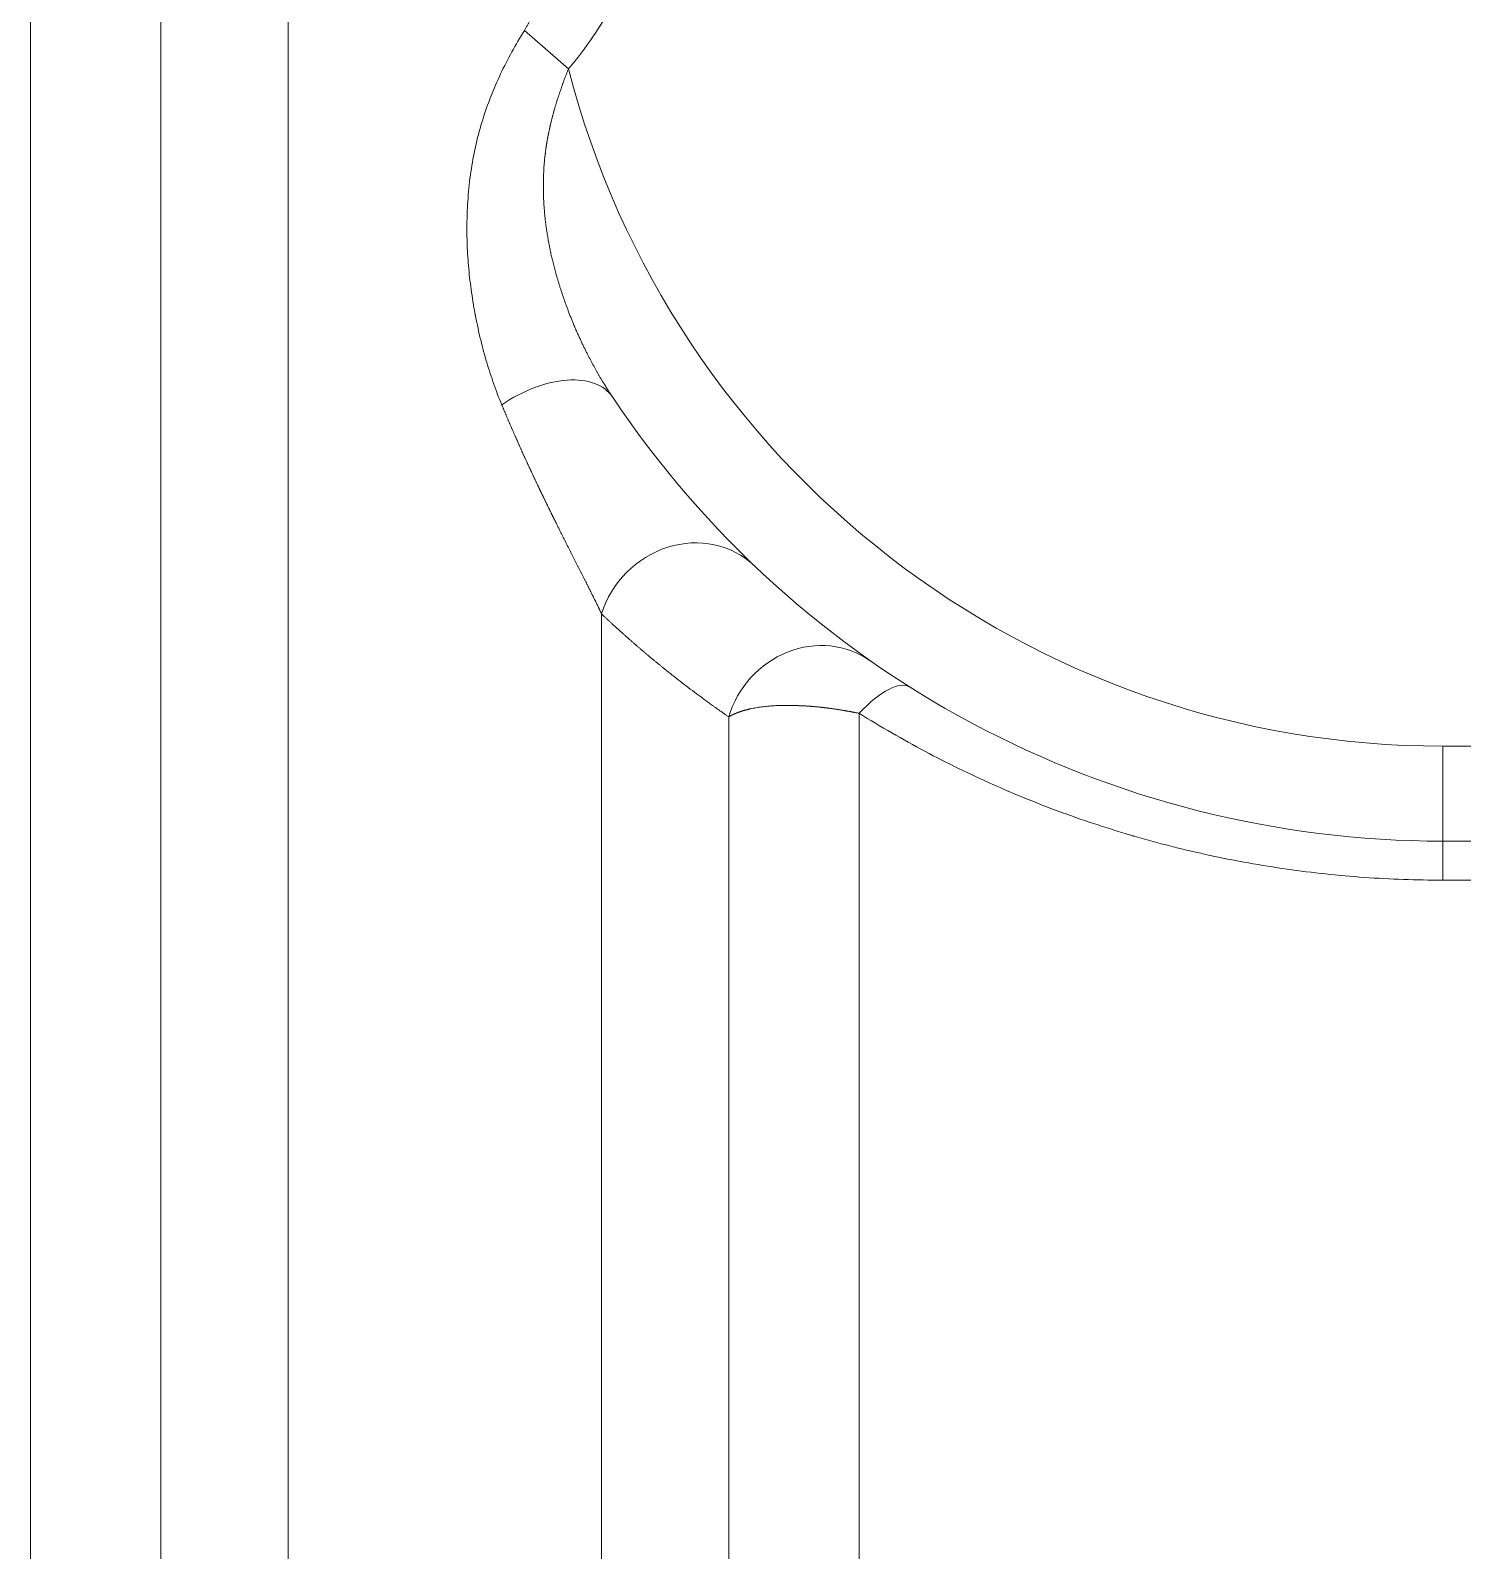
# Model space of a CAD drawing. Header units: millimetres. Extents: x 4664 to 8864, y -38 to 2932.
# Drawn here: x 8227.08 to 8240.2, y 2165.67 to 2179.6 of the extents above; entities that cross this region are included whole.
import ezdxf

# ---------------------------------------------------------------- set-up
doc = ezdxf.new("R2010")
doc.units = ezdxf.units.MM

msp = doc.modelspace()

# ---------------------------------------------------------------- linework, layer by layer
at = {"lineweight": 5}
for p, q in [((8229.44, 2206.227), (8229.44, 2154.304)), ((8227.08, 2157.228), (8227.08, 2194.226)), ((8228.274, 2157.639), (8228.274, 2194.009)), ((8231.605, 2179.599), (8232.009, 2179.248)), ((8232.313, 2174.253), (8232.313, 2154.304)), ((8233.478, 2173.31), (8233.478, 2157.639)), ((8234.673, 2157.228), (8234.673, 2173.343)), ((8240.018, 2173.042), (8240.018, 2171.815)), ((8240.383, 2173.042), (8240.018, 2173.042)), ((8240.018, 2172.171), (8240.383, 2172.171)), ((8240.018, 2171.815), (8240.383, 2171.815))]:
    msp.add_line(p, q, dxfattribs=at)
for radius, start in [(8.271, 194.4585), (9.141, 213.6896)]:
    msp.add_arc((8240.018, 2181.313), radius, start, 270, dxfattribs=at)
at = {"lineweight": 5, "extrusion": (0, 0, -1)}
for centre, major_axis, ratio, start_param, end_param in [((8231.687, 2175.759), (0.724, 0.483), 0.577181, 4.697886, 6.283185), ((8233.109, 2174.066), (0.601, 0.63), 0.921263, 4.21658, 6.283185), ((8234.274, 2173.112), (0.499, 0.713), 0.935093, 4.367499, 6.283185), ((8234.673, 2172.847), (-0.465, -0.736), 0.347154, 2.073518, 3.141593)]:
    msp.add_ellipse(centre, major_axis=major_axis, ratio=ratio, start_param=start_param, end_param=end_param, dxfattribs=at)
at = {"lineweight": 5}
for points, knots in [([(8232.313, 2182.059), (8232.312, 2182.054), (8232.31, 2182.042), (8232.308, 2182.026), (8232.306, 2182.009), (8232.304, 2181.992), (8232.301, 2181.975), (8232.299, 2181.958), (8232.297, 2181.942), (8232.294, 2181.925), (8232.292, 2181.908), (8232.29, 2181.892), (8232.287, 2181.875), (8232.285, 2181.859), (8232.283, 2181.843), (8232.28, 2181.826), (8232.278, 2181.81), (8232.275, 2181.794), (8232.273, 2181.778), (8232.27, 2181.762), (8232.268, 2181.745), (8232.265, 2181.729), (8232.263, 2181.713), (8232.26, 2181.698), (8232.258, 2181.682), (8232.255, 2181.666), (8232.252, 2181.65), (8232.25, 2181.634), (8232.247, 2181.619), (8232.245, 2181.603), (8232.242, 2181.588), (8232.239, 2181.572), (8232.237, 2181.557), (8232.234, 2181.541), (8232.231, 2181.526), (8232.229, 2181.511), (8232.226, 2181.495), (8232.223, 2181.48), (8232.22, 2181.465), (8232.218, 2181.45), (8232.215, 2181.435), (8232.212, 2181.42), (8232.209, 2181.405), (8232.206, 2181.39), (8232.204, 2181.375), (8232.201, 2181.36), (8232.198, 2181.346), (8232.195, 2181.331), (8232.192, 2181.316), (8232.189, 2181.302), (8232.186, 2181.287), (8232.184, 2181.273), (8232.181, 2181.258), (8232.178, 2181.244), (8232.175, 2181.23), (8232.172, 2181.215), (8232.169, 2181.201), (8232.166, 2181.187), (8232.163, 2181.173), (8232.16, 2181.159), (8232.157, 2181.145), (8232.154, 2181.131), (8232.151, 2181.117), (8232.148, 2181.103), (8232.145, 2181.089), (8232.142, 2181.075), (8232.138, 2181.062), (8232.135, 2181.048), (8232.132, 2181.034), (8232.129, 2181.021), (8232.126, 2181.007), (8232.123, 2180.994), (8232.12, 2180.98), (8232.117, 2180.967), (8232.113, 2180.954), (8232.11, 2180.94), (8232.107, 2180.927), (8232.104, 2180.914), (8232.101, 2180.901), (8232.097, 2180.888), (8232.094, 2180.875), (8232.091, 2180.862), (8232.088, 2180.849), (8232.084, 2180.836), (8232.081, 2180.824), (8232.078, 2180.811), (8232.074, 2180.796), (8232.069, 2180.778), (8232.064, 2180.757), (8232.058, 2180.737), (8232.053, 2180.717), (8232.047, 2180.697), (8232.042, 2180.677), (8232.036, 2180.658), (8232.031, 2180.638), (8232.025, 2180.618), (8232.02, 2180.599), (8232.014, 2180.58), (8232.008, 2180.561), (8232.003, 2180.542), (8231.997, 2180.523), (8231.991, 2180.504), (8231.985, 2180.485), (8231.979, 2180.467), (8231.974, 2180.448), (8231.968, 2180.43), (8231.962, 2180.412), (8231.956, 2180.394), (8231.95, 2180.376), (8231.944, 2180.358), (8231.938, 2180.341), (8231.932, 2180.323), (8231.926, 2180.306), (8231.92, 2180.288), (8231.914, 2180.271), (8231.908, 2180.254), (8231.902, 2180.237), (8231.895, 2180.22), (8231.889, 2180.203), (8231.883, 2180.187), (8231.877, 2180.17), (8231.871, 2180.154), (8231.864, 2180.138), (8231.858, 2180.122), (8231.852, 2180.106), (8231.845, 2180.09), (8231.839, 2180.074), (8231.833, 2180.058), (8231.826, 2180.043), (8231.82, 2180.027), (8231.813, 2180.012), (8231.807, 2179.997), (8231.8, 2179.982), (8231.794, 2179.967), (8231.787, 2179.952), (8231.781, 2179.938), (8231.774, 2179.923), (8231.768, 2179.909), (8231.761, 2179.894), (8231.755, 2179.88), (8231.748, 2179.866), (8231.741, 2179.852), (8231.735, 2179.839), (8231.728, 2179.825), (8231.721, 2179.811), (8231.715, 2179.798), (8231.708, 2179.784), (8231.701, 2179.771), (8231.694, 2179.758), (8231.687, 2179.745), (8231.681, 2179.732), (8231.674, 2179.72), (8231.667, 2179.707), (8231.66, 2179.695), (8231.653, 2179.682), (8231.646, 2179.67), (8231.64, 2179.658), (8231.633, 2179.646), (8231.626, 2179.634), (8231.619, 2179.622), (8231.612, 2179.611), (8231.607, 2179.603), (8231.605, 2179.599)], [0, 0, 0, 0, 0.00665, 0.01328, 0.019893, 0.026486, 0.033061, 0.039618, 0.046155, 0.052675, 0.059175, 0.065657, 0.07212, 0.078565, 0.084991, 0.091398, 0.097787, 0.104157, 0.110508, 0.116841, 0.123155, 0.12945, 0.135727, 0.141985, 0.148225, 0.154446, 0.160648, 0.166832, 0.172997, 0.179143, 0.185271, 0.19138, 0.197471, 0.203543, 0.209596, 0.215631, 0.221647, 0.227644, 0.233623, 0.239583, 0.245524, 0.251447, 0.257351, 0.263237, 0.269104, 0.274952, 0.280782, 0.286593, 0.292386, 0.29816, 0.303915, 0.309652, 0.31537, 0.321069, 0.32675, 0.332412, 0.338056, 0.343681, 0.349287, 0.354875, 0.360445, 0.365995, 0.371527, 0.377041, 0.382536, 0.388012, 0.39347, 0.398909, 0.404329, 0.409731, 0.415115, 0.42048, 0.425826, 0.431154, 0.436463, 0.441753, 0.447025, 0.452279, 0.457514, 0.46273, 0.467928, 0.473107, 0.478268, 0.483411, 0.488534, 0.493639, 0.498726, 0.506931, 0.515095, 0.523216, 0.531296, 0.539334, 0.547329, 0.555284, 0.563196, 0.571066, 0.578895, 0.586682, 0.594428, 0.602131, 0.609794, 0.617414, 0.624993, 0.63253, 0.640026, 0.64748, 0.654893, 0.662264, 0.669594, 0.676883, 0.68413, 0.691336, 0.698501, 0.705624, 0.712706, 0.719747, 0.726747, 0.733706, 0.740623, 0.7475, 0.754336, 0.761131, 0.767885, 0.774598, 0.78127, 0.787901, 0.794492, 0.801042, 0.807552, 0.814021, 0.820449, 0.826838, 0.833185, 0.839493, 0.84576, 0.851987, 0.858173, 0.86432, 0.870426, 0.876493, 0.88252, 0.888507, 0.894454, 0.900361, 0.906229, 0.912057, 0.917846, 0.923596, 0.929306, 0.934977, 0.940608, 0.946201, 0.951755, 0.95727, 0.962746, 0.968183, 0.973582, 0.978942, 0.984264, 0.989547, 0.994793, 1, 1, 1, 1]), ([(8232.009, 2179.248), (8232.171, 2179.434), (8232.308, 2179.642), (8232.541, 2180.069), (8232.64, 2180.289), (8232.897, 2180.963), (8233.019, 2181.43), (8233.109, 2181.909)], [0, 0, 0, 0, 0.25, 0.25, 0.5, 0.5, 1, 1, 1, 1]), ([(8231.605, 2179.599), (8231.565, 2179.534), (8231.527, 2179.469), (8231.454, 2179.336), (8231.42, 2179.269), (8231.356, 2179.133), (8231.326, 2179.065), (8231.271, 2178.925), (8231.246, 2178.854), (8231.201, 2178.709), (8231.181, 2178.636), (8231.146, 2178.486), (8231.132, 2178.41), (8231.107, 2178.254), (8231.098, 2178.175), (8231.088, 2178.053), (8231.085, 2178.013), (8231.082, 2177.951), (8231.081, 2177.92), (8231.08, 2177.883), (8231.08, 2177.865), (8231.079, 2177.856), (8231.079, 2177.851), (8231.079, 2177.849), (8231.079, 2177.848), (8231.079, 2177.847), (8231.079, 2177.847), (8231.079, 2177.847), (8231.079, 2177.847), (8231.079, 2177.847), (8231.079, 2177.847), (8231.078, 2177.776), (8231.079, 2177.705), (8231.084, 2177.562), (8231.089, 2177.49), (8231.102, 2177.345), (8231.111, 2177.273), (8231.127, 2177.163), (8231.132, 2177.126), (8231.141, 2177.071), (8231.146, 2177.044), (8231.152, 2177.012), (8231.155, 2176.996), (8231.157, 2176.988), (8231.157, 2176.984), (8231.158, 2176.982), (8231.158, 2176.981), (8231.172, 2176.906), (8231.188, 2176.834), (8231.222, 2176.693), (8231.241, 2176.624), (8231.281, 2176.489), (8231.303, 2176.423), (8231.348, 2176.294), (8231.372, 2176.231), (8231.398, 2176.17)], [0, 0, 0, 0, 0.0625, 0.0625, 0.125, 0.125, 0.1875, 0.1875, 0.25, 0.25, 0.3125, 0.3125, 0.375, 0.375, 0.4375, 0.4375, 0.46875, 0.46875, 0.484375, 0.492188, 0.496094, 0.498047, 0.499023, 0.499512, 0.499756, 0.499878, 0.499939, 0.499969, 0.499985, 0.499985, 0.5, 0.5, 0.5625, 0.5625, 0.625, 0.625, 0.6875, 0.6875, 0.71875, 0.71875, 0.734375, 0.742188, 0.746094, 0.748047, 0.749023, 0.749023, 0.75, 0.75, 0.8125, 0.8125, 0.875, 0.875, 0.9375, 0.9375, 1, 1, 1, 1]), ([(8232.411, 2176.242), (8232.41, 2176.244), (8232.407, 2176.248), (8232.403, 2176.255), (8232.398, 2176.262), (8232.394, 2176.269), (8232.389, 2176.276), (8232.385, 2176.283), (8232.38, 2176.29), (8232.375, 2176.298), (8232.37, 2176.306), (8232.365, 2176.314), (8232.36, 2176.322), (8232.354, 2176.33), (8232.349, 2176.339), (8232.344, 2176.348), (8232.338, 2176.357), (8232.333, 2176.366), (8232.327, 2176.375), (8232.321, 2176.384), (8232.315, 2176.394), (8232.309, 2176.404), (8232.304, 2176.414), (8232.298, 2176.424), (8232.291, 2176.434), (8232.285, 2176.445), (8232.279, 2176.456), (8232.273, 2176.467), (8232.266, 2176.478), (8232.26, 2176.489), (8232.254, 2176.501), (8232.247, 2176.513), (8232.24, 2176.525), (8232.234, 2176.537), (8232.227, 2176.549), (8232.22, 2176.562), (8232.214, 2176.574), (8232.207, 2176.587), (8232.2, 2176.601), (8232.193, 2176.614), (8232.186, 2176.628), (8232.179, 2176.641), (8232.172, 2176.655), (8232.165, 2176.669), (8232.158, 2176.684), (8232.151, 2176.698), (8232.143, 2176.713), (8232.136, 2176.728), (8232.129, 2176.743), (8232.122, 2176.759), (8232.115, 2176.775), (8232.107, 2176.79), (8232.1, 2176.806), (8232.093, 2176.823), (8232.085, 2176.839), (8232.078, 2176.856), (8232.071, 2176.873), (8232.063, 2176.89), (8232.056, 2176.907), (8232.047, 2176.93), (8232.036, 2176.957), (8232.023, 2176.988), (8232.011, 2177.02), (8231.999, 2177.051), (8231.988, 2177.081), (8231.977, 2177.111), (8231.967, 2177.141), (8231.957, 2177.17), (8231.947, 2177.199), (8231.938, 2177.227), (8231.929, 2177.255), (8231.921, 2177.282), (8231.912, 2177.309), (8231.905, 2177.336), (8231.897, 2177.362), (8231.89, 2177.387), (8231.884, 2177.412), (8231.877, 2177.437), (8231.871, 2177.461), (8231.865, 2177.485), (8231.86, 2177.508), (8231.854, 2177.53), (8231.849, 2177.553), (8231.845, 2177.574), (8231.84, 2177.595), (8231.836, 2177.616), (8231.832, 2177.636), (8231.828, 2177.656), (8231.823, 2177.684), (8231.817, 2177.722), (8231.809, 2177.769), (8231.803, 2177.815), (8231.797, 2177.861), (8231.792, 2177.907), (8231.788, 2177.953), (8231.785, 2177.997), (8231.782, 2178.042), (8231.78, 2178.086), (8231.779, 2178.13), (8231.779, 2178.173), (8231.779, 2178.216), (8231.78, 2178.258), (8231.782, 2178.3), (8231.784, 2178.342), (8231.787, 2178.383), (8231.791, 2178.423), (8231.794, 2178.453), (8231.797, 2178.472), (8231.798, 2178.48), (8231.799, 2178.489), (8231.8, 2178.497), (8231.801, 2178.506), (8231.802, 2178.515), (8231.803, 2178.523), (8231.805, 2178.532), (8231.806, 2178.541), (8231.807, 2178.55), (8231.809, 2178.559), (8231.81, 2178.568), (8231.812, 2178.577), (8231.813, 2178.586), (8231.815, 2178.595), (8231.817, 2178.604), (8231.818, 2178.614), (8231.82, 2178.623), (8231.822, 2178.633), (8231.824, 2178.642), (8231.826, 2178.652), (8231.828, 2178.661), (8231.83, 2178.671), (8231.832, 2178.681), (8231.834, 2178.69), (8231.836, 2178.7), (8231.838, 2178.71), (8231.841, 2178.72), (8231.843, 2178.73), (8231.845, 2178.74), (8231.848, 2178.75), (8231.85, 2178.76), (8231.853, 2178.771), (8231.855, 2178.781), (8231.858, 2178.791), (8231.861, 2178.802), (8231.863, 2178.812), (8231.866, 2178.823), (8231.869, 2178.833), (8231.872, 2178.844), (8231.875, 2178.855), (8231.878, 2178.865), (8231.881, 2178.876), (8231.884, 2178.887), (8231.887, 2178.898), (8231.89, 2178.909), (8231.894, 2178.92), (8231.897, 2178.931), (8231.9, 2178.942), (8231.904, 2178.953), (8231.907, 2178.964), (8231.911, 2178.975), (8231.915, 2178.987), (8231.918, 2178.998), (8231.922, 2179.01), (8231.926, 2179.021), (8231.93, 2179.033), (8231.934, 2179.044), (8231.938, 2179.056), (8231.942, 2179.067), (8231.946, 2179.079), (8231.95, 2179.091), (8231.954, 2179.103), (8231.958, 2179.114), (8231.963, 2179.126), (8231.967, 2179.138), (8231.971, 2179.15), (8231.976, 2179.162), (8231.98, 2179.174), (8231.985, 2179.186), (8231.99, 2179.199), (8231.994, 2179.211), (8231.999, 2179.223), (8232.004, 2179.235), (8232.007, 2179.244), (8232.009, 2179.248)], [0, 0, 0, 0, 0.002496, 0.005055, 0.007677, 0.010363, 0.013113, 0.015926, 0.018802, 0.021742, 0.024746, 0.027812, 0.030943, 0.034136, 0.037394, 0.040714, 0.044098, 0.047546, 0.051057, 0.054631, 0.058269, 0.06197, 0.065734, 0.069562, 0.073454, 0.077408, 0.081426, 0.085507, 0.089652, 0.093859, 0.09813, 0.102464, 0.106862, 0.111322, 0.115846, 0.120433, 0.125083, 0.129796, 0.134572, 0.139411, 0.144313, 0.149278, 0.154306, 0.159397, 0.164551, 0.169767, 0.175046, 0.180388, 0.185793, 0.19126, 0.19679, 0.202382, 0.208037, 0.213754, 0.219534, 0.225376, 0.23128, 0.237246, 0.243275, 0.249365, 0.260452, 0.271361, 0.282094, 0.292649, 0.303027, 0.313229, 0.323254, 0.333102, 0.342773, 0.352268, 0.361587, 0.37073, 0.379697, 0.388487, 0.397102, 0.405542, 0.413806, 0.421895, 0.429809, 0.437548, 0.445112, 0.452502, 0.459718, 0.46676, 0.473628, 0.480322, 0.486843, 0.49319, 0.499365, 0.514596, 0.529667, 0.54458, 0.559335, 0.573932, 0.588372, 0.602655, 0.616782, 0.630754, 0.644571, 0.658234, 0.671743, 0.6851, 0.698306, 0.711361, 0.724266, 0.737022, 0.74963, 0.752263, 0.754916, 0.757588, 0.760279, 0.76299, 0.765721, 0.76847, 0.77124, 0.774028, 0.776836, 0.779664, 0.782511, 0.785377, 0.788262, 0.791167, 0.794092, 0.797035, 0.799998, 0.80298, 0.805981, 0.809001, 0.812041, 0.8151, 0.818178, 0.821275, 0.824391, 0.827527, 0.830681, 0.833855, 0.837047, 0.840259, 0.84349, 0.846739, 0.850007, 0.853295, 0.856601, 0.859926, 0.86327, 0.866633, 0.870015, 0.873415, 0.876834, 0.880272, 0.883729, 0.887204, 0.890698, 0.89421, 0.897741, 0.901291, 0.904859, 0.908446, 0.912051, 0.915674, 0.919316, 0.922977, 0.926655, 0.930353, 0.934068, 0.937802, 0.941553, 0.945323, 0.949112, 0.952918, 0.956743, 0.960585, 0.964446, 0.968325, 0.972222, 0.976136, 0.980069, 0.984019, 0.987988, 0.991974, 0.995978, 1, 1, 1, 1]), ([(8231.398, 2176.17), (8231.399, 2176.166), (8231.402, 2176.159), (8231.407, 2176.148), (8231.412, 2176.137), (8231.416, 2176.126), (8231.421, 2176.115), (8231.426, 2176.104), (8231.43, 2176.093), (8231.435, 2176.082), (8231.44, 2176.071), (8231.444, 2176.06), (8231.449, 2176.049), (8231.454, 2176.038), (8231.458, 2176.027), (8231.463, 2176.016), (8231.468, 2176.005), (8231.472, 2175.994), (8231.477, 2175.984), (8231.482, 2175.973), (8231.486, 2175.962), (8231.491, 2175.951), (8231.496, 2175.941), (8231.5, 2175.93), (8231.505, 2175.919), (8231.51, 2175.909), (8231.514, 2175.898), (8231.519, 2175.887), (8231.524, 2175.877), (8231.528, 2175.866), (8231.533, 2175.856), (8231.538, 2175.845), (8231.542, 2175.835), (8231.547, 2175.824), (8231.552, 2175.814), (8231.556, 2175.803), (8231.561, 2175.793), (8231.566, 2175.782), (8231.57, 2175.772), (8231.575, 2175.762), (8231.579, 2175.751), (8231.584, 2175.741), (8231.589, 2175.731), (8231.593, 2175.721), (8231.598, 2175.71), (8231.603, 2175.7), (8231.607, 2175.69), (8231.612, 2175.68), (8231.617, 2175.67), (8231.621, 2175.66), (8231.626, 2175.649), (8231.631, 2175.639), (8231.635, 2175.629), (8231.64, 2175.619), (8231.644, 2175.609), (8231.649, 2175.599), (8231.654, 2175.589), (8231.658, 2175.579), (8231.663, 2175.569), (8231.668, 2175.56), (8231.672, 2175.55), (8231.677, 2175.54), (8231.681, 2175.53), (8231.686, 2175.52), (8231.691, 2175.51), (8231.695, 2175.501), (8231.7, 2175.491), (8231.704, 2175.481), (8231.709, 2175.471), (8231.713, 2175.462), (8231.718, 2175.452), (8231.723, 2175.442), (8231.727, 2175.433), (8231.732, 2175.423), (8231.736, 2175.414), (8231.741, 2175.404), (8231.745, 2175.395), (8231.75, 2175.385), (8231.754, 2175.376), (8231.759, 2175.366), (8231.764, 2175.357), (8231.768, 2175.347), (8231.773, 2175.338), (8231.777, 2175.329), (8231.782, 2175.319), (8231.786, 2175.31), (8231.791, 2175.301), (8231.795, 2175.292), (8231.8, 2175.282), (8231.804, 2175.273), (8231.809, 2175.264), (8231.813, 2175.255), (8231.818, 2175.246), (8231.822, 2175.236), (8231.826, 2175.227), (8231.831, 2175.218), (8231.835, 2175.209), (8231.84, 2175.2), (8231.844, 2175.191), (8231.849, 2175.182), (8231.853, 2175.173), (8231.857, 2175.164), (8231.862, 2175.155), (8231.866, 2175.146), (8231.871, 2175.138), (8231.875, 2175.129), (8231.879, 2175.12), (8231.884, 2175.111), (8231.889, 2175.1), (8231.895, 2175.088), (8231.902, 2175.074), (8231.909, 2175.059), (8231.916, 2175.045), (8231.923, 2175.031), (8231.93, 2175.017), (8231.937, 2175.003), (8231.944, 2174.989), (8231.951, 2174.976), (8231.958, 2174.962), (8231.965, 2174.949), (8231.972, 2174.935), (8231.978, 2174.922), (8231.985, 2174.908), (8231.992, 2174.895), (8231.998, 2174.882), (8232.005, 2174.869), (8232.012, 2174.856), (8232.018, 2174.843), (8232.024, 2174.83), (8232.031, 2174.818), (8232.037, 2174.805), (8232.044, 2174.793), (8232.05, 2174.78), (8232.056, 2174.768), (8232.062, 2174.755), (8232.069, 2174.743), (8232.075, 2174.731), (8232.081, 2174.719), (8232.087, 2174.707), (8232.093, 2174.695), (8232.099, 2174.684), (8232.105, 2174.672), (8232.111, 2174.66), (8232.117, 2174.649), (8232.123, 2174.637), (8232.128, 2174.626), (8232.134, 2174.615), (8232.14, 2174.603), (8232.145, 2174.592), (8232.151, 2174.581), (8232.156, 2174.57), (8232.162, 2174.559), (8232.167, 2174.549), (8232.173, 2174.538), (8232.178, 2174.527), (8232.184, 2174.517), (8232.189, 2174.506), (8232.194, 2174.496), (8232.199, 2174.485), (8232.204, 2174.475), (8232.209, 2174.465), (8232.214, 2174.455), (8232.219, 2174.445), (8232.224, 2174.435), (8232.229, 2174.425), (8232.234, 2174.415), (8232.239, 2174.406), (8232.244, 2174.396), (8232.248, 2174.387), (8232.253, 2174.377), (8232.258, 2174.368), (8232.262, 2174.358), (8232.267, 2174.349), (8232.271, 2174.34), (8232.275, 2174.331), (8232.28, 2174.322), (8232.284, 2174.313), (8232.288, 2174.304), (8232.293, 2174.296), (8232.297, 2174.287), (8232.301, 2174.278), (8232.305, 2174.27), (8232.309, 2174.261), (8232.311, 2174.256), (8232.313, 2174.253)], [0, 0, 0, 0, 0.004824, 0.009645, 0.014462, 0.019277, 0.024088, 0.028896, 0.033701, 0.038503, 0.043302, 0.048097, 0.05289, 0.057679, 0.062465, 0.067248, 0.072028, 0.076804, 0.081578, 0.086348, 0.091115, 0.09588, 0.100641, 0.105398, 0.110153, 0.114905, 0.119653, 0.124398, 0.129141, 0.13388, 0.138616, 0.143348, 0.148078, 0.152805, 0.157528, 0.162249, 0.166966, 0.17168, 0.176391, 0.181099, 0.185804, 0.190506, 0.195205, 0.199901, 0.204593, 0.209283, 0.213969, 0.218652, 0.223333, 0.22801, 0.232684, 0.237355, 0.242023, 0.246688, 0.25135, 0.256008, 0.260664, 0.265317, 0.269966, 0.274613, 0.279256, 0.283897, 0.288534, 0.293169, 0.2978, 0.302428, 0.307054, 0.311676, 0.316295, 0.320911, 0.325524, 0.330134, 0.334742, 0.339346, 0.343947, 0.348545, 0.35314, 0.357732, 0.362321, 0.366907, 0.37149, 0.37607, 0.380647, 0.385221, 0.389792, 0.39436, 0.398925, 0.403487, 0.408046, 0.412603, 0.417156, 0.421706, 0.426253, 0.430797, 0.435339, 0.439877, 0.444412, 0.448945, 0.453474, 0.458001, 0.462524, 0.467045, 0.471562, 0.476077, 0.480589, 0.485098, 0.489604, 0.494107, 0.498607, 0.506016, 0.513406, 0.520775, 0.528125, 0.535454, 0.542764, 0.550053, 0.557323, 0.564573, 0.571803, 0.579013, 0.586203, 0.593373, 0.600524, 0.607654, 0.614765, 0.621856, 0.628928, 0.635979, 0.643011, 0.650023, 0.657016, 0.663989, 0.670942, 0.677875, 0.684789, 0.691684, 0.698558, 0.705414, 0.712249, 0.719065, 0.725862, 0.732639, 0.739397, 0.746135, 0.752854, 0.759554, 0.766234, 0.772895, 0.779536, 0.786158, 0.792761, 0.799345, 0.805909, 0.812454, 0.81898, 0.825487, 0.831975, 0.838444, 0.844893, 0.851323, 0.857735, 0.864127, 0.8705, 0.876855, 0.88319, 0.889507, 0.895804, 0.902083, 0.908343, 0.914584, 0.920807, 0.92701, 0.933195, 0.939361, 0.945508, 0.951637, 0.957747, 0.963839, 0.969912, 0.975967, 0.982003, 0.98802, 0.994019, 1, 1, 1, 1]), ([(8232.313, 2174.253), (8232.316, 2174.25), (8232.322, 2174.245), (8232.331, 2174.236), (8232.34, 2174.227), (8232.349, 2174.219), (8232.358, 2174.21), (8232.367, 2174.202), (8232.377, 2174.193), (8232.386, 2174.185), (8232.395, 2174.176), (8232.405, 2174.167), (8232.414, 2174.159), (8232.423, 2174.15), (8232.433, 2174.142), (8232.442, 2174.133), (8232.452, 2174.124), (8232.461, 2174.116), (8232.471, 2174.107), (8232.481, 2174.098), (8232.49, 2174.09), (8232.5, 2174.081), (8232.51, 2174.072), (8232.519, 2174.064), (8232.529, 2174.055), (8232.539, 2174.046), (8232.549, 2174.038), (8232.558, 2174.029), (8232.568, 2174.02), (8232.578, 2174.011), (8232.588, 2174.003), (8232.598, 2173.994), (8232.608, 2173.985), (8232.618, 2173.977), (8232.628, 2173.968), (8232.638, 2173.959), (8232.649, 2173.95), (8232.659, 2173.942), (8232.669, 2173.933), (8232.679, 2173.924), (8232.69, 2173.915), (8232.7, 2173.907), (8232.71, 2173.898), (8232.721, 2173.889), (8232.731, 2173.88), (8232.741, 2173.871), (8232.752, 2173.863), (8232.762, 2173.854), (8232.773, 2173.845), (8232.783, 2173.836), (8232.794, 2173.828), (8232.805, 2173.819), (8232.815, 2173.81), (8232.826, 2173.801), (8232.837, 2173.792), (8232.848, 2173.784), (8232.858, 2173.775), (8232.869, 2173.766), (8232.88, 2173.757), (8232.91, 2173.733), (8232.961, 2173.693), (8233.032, 2173.636), (8233.107, 2173.579), (8233.163, 2173.537), (8233.201, 2173.509), (8233.218, 2173.496), (8233.236, 2173.483), (8233.254, 2173.469), (8233.272, 2173.456), (8233.291, 2173.442), (8233.311, 2173.428), (8233.33, 2173.414), (8233.35, 2173.4), (8233.371, 2173.385), (8233.391, 2173.371), (8233.412, 2173.356), (8233.434, 2173.341), (8233.456, 2173.325), (8233.47, 2173.315), (8233.478, 2173.31)], [0, 0, 0, 0, 0.007899, 0.015824, 0.023774, 0.03175, 0.039751, 0.047777, 0.055829, 0.063907, 0.07201, 0.080138, 0.088292, 0.096472, 0.104676, 0.112906, 0.121162, 0.129443, 0.137749, 0.14608, 0.154437, 0.162819, 0.171227, 0.17966, 0.188118, 0.196601, 0.20511, 0.213644, 0.222203, 0.230788, 0.239397, 0.248032, 0.256692, 0.265378, 0.274088, 0.282824, 0.291585, 0.300371, 0.309182, 0.318018, 0.32688, 0.335766, 0.344678, 0.353614, 0.362576, 0.371563, 0.380575, 0.389612, 0.398674, 0.407761, 0.416872, 0.426009, 0.435171, 0.444358, 0.45357, 0.462807, 0.472069, 0.481355, 0.490667, 0.500003, 0.559038, 0.620383, 0.684029, 0.749969, 0.764493, 0.779324, 0.794463, 0.809909, 0.825662, 0.841721, 0.858086, 0.874757, 0.891734, 0.909017, 0.926604, 0.944497, 0.962694, 0.981195, 1, 1, 1, 1]), ([(8233.478, 2173.31), (8233.479, 2173.311), (8233.48, 2173.311), (8233.482, 2173.313), (8233.485, 2173.314), (8233.487, 2173.316), (8233.489, 2173.317), (8233.492, 2173.318), (8233.494, 2173.32), (8233.497, 2173.321), (8233.499, 2173.322), (8233.502, 2173.324), (8233.504, 2173.325), (8233.507, 2173.326), (8233.509, 2173.328), (8233.512, 2173.329), (8233.515, 2173.33), (8233.518, 2173.332), (8233.52, 2173.333), (8233.523, 2173.335), (8233.526, 2173.336), (8233.529, 2173.337), (8233.532, 2173.339), (8233.535, 2173.34), (8233.538, 2173.341), (8233.541, 2173.343), (8233.544, 2173.344), (8233.548, 2173.345), (8233.551, 2173.347), (8233.554, 2173.348), (8233.557, 2173.349), (8233.561, 2173.35), (8233.564, 2173.352), (8233.568, 2173.353), (8233.571, 2173.354), (8233.575, 2173.356), (8233.578, 2173.357), (8233.582, 2173.358), (8233.586, 2173.359), (8233.59, 2173.361), (8233.593, 2173.362), (8233.597, 2173.363), (8233.601, 2173.364), (8233.605, 2173.366), (8233.609, 2173.367), (8233.613, 2173.368), (8233.617, 2173.369), (8233.622, 2173.37), (8233.626, 2173.372), (8233.63, 2173.373), (8233.634, 2173.374), (8233.639, 2173.375), (8233.643, 2173.376), (8233.648, 2173.377), (8233.652, 2173.379), (8233.657, 2173.38), (8233.662, 2173.381), (8233.666, 2173.382), (8233.671, 2173.383), (8233.682, 2173.386), (8233.7, 2173.389), (8233.726, 2173.394), (8233.752, 2173.398), (8233.779, 2173.402), (8233.807, 2173.405), (8233.835, 2173.408), (8233.864, 2173.411), (8233.894, 2173.413), (8233.925, 2173.414), (8233.949, 2173.415), (8233.967, 2173.415), (8233.978, 2173.416), (8233.989, 2173.416), (8234, 2173.416), (8234.011, 2173.416), (8234.022, 2173.416), (8234.033, 2173.416), (8234.044, 2173.416), (8234.055, 2173.415), (8234.066, 2173.415), (8234.077, 2173.415), (8234.089, 2173.415), (8234.1, 2173.414), (8234.111, 2173.414), (8234.122, 2173.413), (8234.133, 2173.413), (8234.144, 2173.412), (8234.156, 2173.412), (8234.167, 2173.411), (8234.178, 2173.411), (8234.189, 2173.41), (8234.2, 2173.409), (8234.212, 2173.408), (8234.223, 2173.408), (8234.234, 2173.407), (8234.245, 2173.406), (8234.256, 2173.405), (8234.268, 2173.404), (8234.279, 2173.403), (8234.29, 2173.402), (8234.301, 2173.401), (8234.312, 2173.4), (8234.323, 2173.398), (8234.334, 2173.397), (8234.345, 2173.396), (8234.356, 2173.395), (8234.367, 2173.393), (8234.378, 2173.392), (8234.389, 2173.391), (8234.4, 2173.389), (8234.411, 2173.388), (8234.422, 2173.386), (8234.433, 2173.385), (8234.444, 2173.383), (8234.454, 2173.382), (8234.465, 2173.38), (8234.476, 2173.378), (8234.487, 2173.377), (8234.497, 2173.375), (8234.508, 2173.373), (8234.518, 2173.372), (8234.529, 2173.37), (8234.54, 2173.368), (8234.55, 2173.366), (8234.56, 2173.364), (8234.571, 2173.363), (8234.581, 2173.361), (8234.592, 2173.359), (8234.602, 2173.357), (8234.612, 2173.355), (8234.622, 2173.353), (8234.632, 2173.351), (8234.642, 2173.349), (8234.653, 2173.347), (8234.663, 2173.345), (8234.669, 2173.344), (8234.673, 2173.343)], [0, 0, 0, 0, 0.003585, 0.007195, 0.01083, 0.014489, 0.018173, 0.021882, 0.025616, 0.029375, 0.033158, 0.036967, 0.0408, 0.044657, 0.04854, 0.052448, 0.05638, 0.060337, 0.064319, 0.068326, 0.072357, 0.076414, 0.080495, 0.084601, 0.088732, 0.092887, 0.097068, 0.101273, 0.105503, 0.109758, 0.114038, 0.118342, 0.122671, 0.127026, 0.131405, 0.135808, 0.140237, 0.14469, 0.149169, 0.153672, 0.1582, 0.162752, 0.16733, 0.171932, 0.176559, 0.181211, 0.185888, 0.19059, 0.195316, 0.200067, 0.204843, 0.209644, 0.21447, 0.219321, 0.224196, 0.229096, 0.234021, 0.238971, 0.243946, 0.248945, 0.273994, 0.299047, 0.324102, 0.34916, 0.374221, 0.399285, 0.424352, 0.449421, 0.474494, 0.49957, 0.508273, 0.516941, 0.525574, 0.534172, 0.542736, 0.551265, 0.559759, 0.568219, 0.576643, 0.585033, 0.593389, 0.60171, 0.609996, 0.618247, 0.626464, 0.634647, 0.642794, 0.650907, 0.658986, 0.66703, 0.67504, 0.683015, 0.690955, 0.698861, 0.706733, 0.71457, 0.722373, 0.730141, 0.737875, 0.745575, 0.75324, 0.760871, 0.768467, 0.776029, 0.783557, 0.791051, 0.79851, 0.805935, 0.813326, 0.820682, 0.828005, 0.835293, 0.842547, 0.849767, 0.856952, 0.864104, 0.871221, 0.878305, 0.885354, 0.892369, 0.899351, 0.906298, 0.913211, 0.920091, 0.926936, 0.933747, 0.940525, 0.947268, 0.953978, 0.960654, 0.967296, 0.973904, 0.980479, 0.98702, 0.993527, 1, 1, 1, 1]), ([(8234.673, 2173.343), (8234.87, 2173.219), (8235.272, 2172.988), (8235.893, 2172.685), (8236.319, 2172.512), (8236.643, 2172.393), (8236.806, 2172.337), (8236.998, 2172.276), (8237.094, 2172.246), (8237.143, 2172.232), (8237.167, 2172.225), (8237.179, 2172.221), (8237.185, 2172.219), (8237.188, 2172.218), (8237.19, 2172.218), (8237.191, 2172.218), (8237.191, 2172.218), (8237.191, 2172.218), (8237.191, 2172.218), (8237.423, 2172.15), (8237.887, 2172.033), (8238.591, 2171.907), (8239.3, 2171.832), (8239.778, 2171.815), (8240.018, 2171.815)], [0, 0, 0, 0, 0.125, 0.25, 0.375, 0.375, 0.4375, 0.46875, 0.484375, 0.492187, 0.496094, 0.498047, 0.499023, 0.499512, 0.499756, 0.499878, 0.499939, 0.499939, 0.5, 0.5, 0.625, 0.75, 0.875, 1, 1, 1, 1])]:
    msp.add_open_spline(points, degree=3, knots=knots, dxfattribs=at)

doc.saveas('drawing.dxf')
